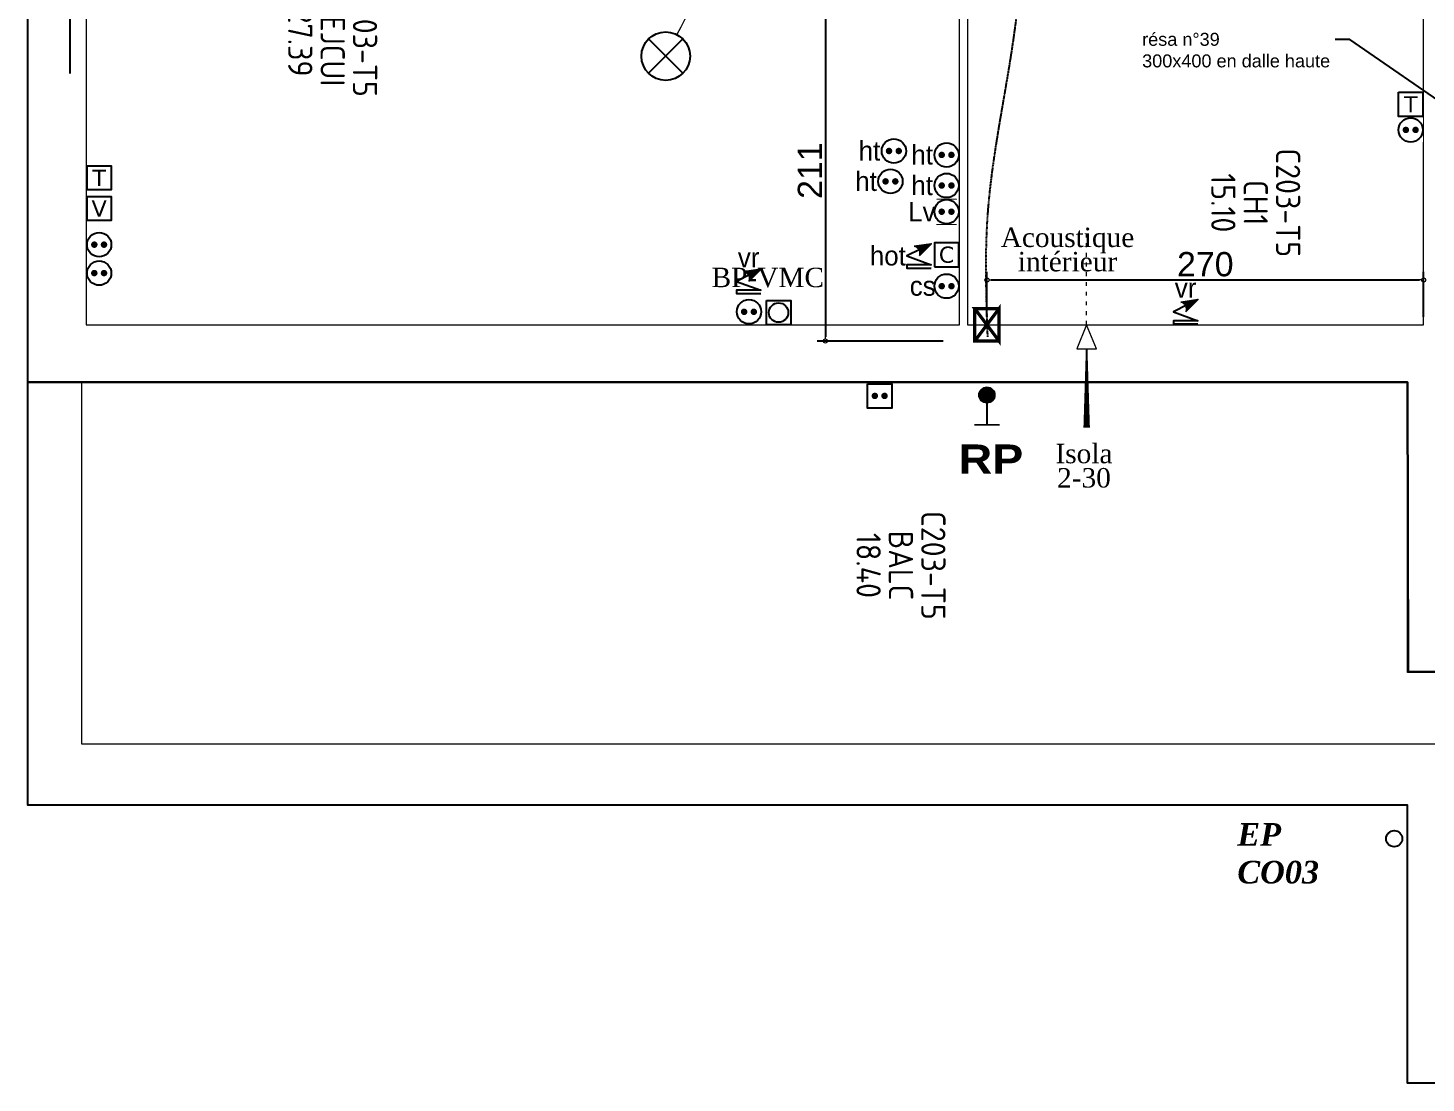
# Model space of a CAD drawing. Header units: millimetres. Extents: x 449410 to 506007, y -379864 to -318775.
# Drawn here: x 460623 to 469263, y -367801 to -361281 of the extents above; entities that cross this region are included whole.
import ezdxf
from ezdxf import colors
from ezdxf.entities.mleader import LeaderData, LeaderLine
from ezdxf.math import Vec2, Vec3

# ---------------------------------------------------------------- set-up
doc = ezdxf.new("R2010")
doc.units = ezdxf.units.MM
doc.set_wipeout_variables(frame=1)
doc.linetypes.add('ACAD_ISO03W100', pattern=[30, 12, -18])
doc.linetypes.add('prlm_ef', pattern=[0.165, 0.1, -0.065])
doc.layers.add('_GAZELEC-BOITE INCORPO', color=36, linetype='Continuous', lineweight=18)
doc.layers.add('_GAZELEC-RESERVATION', color=1, linetype='Continuous', lineweight=18)
for name, color, linetype in [('prlm-EAU-EF', 161, 'Continuous'), ('prlm-EAU-EPEXT', 145, 'Continuous'), ('prlm-ELEC-CFA', 181, 'Continuous'), ('prlm-ELEC-CFO', 201, 'Continuous'), ('prlm-VMC', 93, 'Continuous')]:
    doc.layers.add(name, color=color, linetype=linetype)
doc.layers.add('prlm-xpoly', color=7, linetype='Continuous', plot=False)
doc.layers.add('prlm-ZEROPLOT', color=254, linetype='Continuous', plot=False)
doc.styles.add('Arial', font='arial.ttf')
doc.styles.add('prlm-eau-ef', font='ariblk.ttf', dxfattribs={"height": 18})
doc.styles.add('prlm-eau-ep', font='timesbi.ttf', dxfattribs={"height": 18})
doc.styles.add('prlm-elec-cfo', font='comic.ttf', dxfattribs={"height": 12})
doc.styles.add('prlm-vmc', font='pala.ttf', dxfattribs={"height": 14})
doc.styles.add('prlm-xpoly', font='isocp.shx', dxfattribs={"height": 15})
doc.styles.get("Standard").update_dxf_attribs({"font": 'arial.ttf'})
doc.dimstyles.new('200', dxfattribs={"dimtxt": 150, "dimasz": 25, "dimexe": 50, "dimexo": 50, "dimgap": 20, "dimtad": 1, "dimdec": 0, "dimlfac": 0.1, "dimdsep": 46, "dimtxsty": 'Arial', "dimblk1": 'DOTBLANK', "dimblk2": 'DOTBLANK', "dimsah": 1, "dimcen": 25, "dimclrd": 5, "dimclre": 5, "dimadec": 0, "dimazin": 0, "dimtfac": 1, "dimtdec": 0, "dimtmove": 0, "dimatfit": 3, "dimldrblk": 'DOTBLANK', "dimfxl": 50, "dimtolj": 1, "dimtzin": 0, "dimarcsym": 0})

# ---------------------------------------------------------------- blocks, each defined once
blk = doc.blocks.new('xi.EA')
at = {"layer": 'prlm-VMC', "color": 0, "linetype": 'ByBlock', "lineweight": 5, "flags": 128}
blk.add_lwpolyline([(-6.17, -15), (6.17, -15), (0, 0)], close=True, dxfattribs=at)
at = {"layer": 'prlm-VMC', "color": 0, "linetype": 'ByBlock', "lineweight": -2, "flags": 128}
blk.add_lwpolyline([(0, -15, 1, 4, 0), (0, -63.63, 1, 1, 0)], format="xyseb", dxfattribs=at)
at = {"layer": 'prlm-VMC', "color": 0, "linetype": 'ByBlock', "lineweight": 5}
blk.add_solid([(0, 0), (6.17, -15), (-6.17, -15), (0, 0)], dxfattribs=at)
at = {"layer": 'prlm-ZEROPLOT', "color": 250, "linetype": 'ACAD_ISO03W100', "lineweight": 0, "ltscale": 0.2}
blk.add_lwpolyline([(0, 0), (0, 60)], dxfattribs=at)
blk = doc.blocks.new('xi.bp-vmc-cui')
at = {"layer": 'prlm-VMC', "color": 0, "linetype": 'ByBlock', "lineweight": -2, "flags": 128}
blk.add_lwpolyline([(-7.5, 7.5), (7.5, 7.5), (7.5, -7.5), (-7.5, -7.5)], close=True, dxfattribs=at)
at = {"layer": 'prlm-VMC', "color": 0, "linetype": 'ByBlock', "lineweight": -2}
blk.add_circle((0, 0), 6, dxfattribs=at)
blk = doc.blocks.new('xi.rp')
at = {"layer": 'prlm-EAU-EF', "lineweight": 5}
h = blk.add_hatch(color=0, dxfattribs=at)
edge = h.paths.add_edge_path()
edge.add_arc((0, 5), 5, 0, 360)
at = {"layer": 'prlm-EAU-EF', "color": 0, "const_width": 1, "flags": 128}
blk.add_lwpolyline([(-7.82, 23.46), (7.82, 23.46)], dxfattribs=at)
at = {"layer": 'prlm-EAU-EF', "color": 0, "flags": 128}
blk.add_lwpolyline([(0, 5), (0, 23.46)], dxfattribs=at)
at = {"layer": 'prlm-EAU-EF', "color": 0, "lineweight": 5}
blk.add_circle((0, 5), 5, dxfattribs=at)
blk = doc.blocks.new('xi.epext')
at = {"layer": 'prlm-EAU-EPEXT', "color": 0, "linetype": 'ByBlock', "lineweight": -2}
blk.add_circle((0, 0), 5, dxfattribs=at)
blk = doc.blocks.new('xi.VR')
at = {"layer": 'prlm-ELEC-CFO', "lineweight": 5}
blk.add_hatch(color=0, dxfattribs=at).paths.add_polyline_path([(-3, 6), (-0.1, 3.7), (0, 0), (7.5, 7.5)])
at = {"layer": 'prlm-ELEC-CFO', "color": 0}
for points in [[(0.95, 4.23), (-7.5, 0), (7.5, -5.5), (-7.5, -5.5), (-7.5, -7.5), (7.5, -7.5)], [(-3, 6), (7.5, 7.5), (0, 0)]]:
    blk.add_lwpolyline(points, dxfattribs=at)
blk = doc.blocks.new('xi.HOT')
at = {"layer": 'prlm-ELEC-CFO', "lineweight": 5}
blk.add_hatch(color=0, dxfattribs=at).paths.add_polyline_path([(-3, 6), (-0.1, 3.7), (0, 0), (7.5, 7.5)])
at = {"layer": 'prlm-ELEC-CFO', "color": 0}
for points in [[(0.95, 4.23), (-7.5, 0), (7.5, -5.5), (-7.5, -5.5), (-7.5, -7.5), (7.5, -7.5)], [(-3, 6), (7.5, 7.5), (0, 0)]]:
    blk.add_lwpolyline(points, dxfattribs=at)
blk = doc.blocks.new('xi.PCS')
at = {"color": 0, "lineweight": 5}
blk.add_wipeout([(-7.5, -7.5), (7.5, -7.5), (7.5, 7.5), (-7.5, 7.5)], dxfattribs=at).dxf.layer = 'prlm-ELEC-CFO'
at = {"layer": 'prlm-ELEC-CFO', "color": 0, "linetype": 'ByBlock', "lineweight": 5, "const_width": 2}
for points in [[(-4, 0, 1), (-2, 0, 1)], [(2, 0, 1), (4, 0, 1)]]:
    blk.add_lwpolyline(points, format="xyb", close=True, dxfattribs=at)
at = {"layer": 'prlm-ELEC-CFO', "color": 0, "linetype": 'ByBlock', "lineweight": -2}
blk.add_circle((0, 0), 7.5, dxfattribs=at)
blk = doc.blocks.new('xi.SF32')
at = {"layer": 'prlm-ELEC-CFO', "color": 0, "flags": 128}
blk.add_lwpolyline([(-7.5, -7.5), (7.5, -7.5), (7.5, 7.5), (-7.5, 7.5)], close=True, dxfattribs=at)
at = {"layer": 'prlm-ELEC-CFO', "color": 0, "linetype": 'ByBlock', "insert": (0, 0), "char_height": 10, "width": 11.36, "attachment_point": 5}
blk.add_mtext('{\\fVerdana|b0|i0|c0|p34;C}', dxfattribs=at)
blk = doc.blocks.new('xi.LVrob')
at = {"layer": 'prlm-EAU-EF', "color": 0}
blk.add_lwpolyline([(-6, 7.5), (6, 7.5), (-6, -7.5), (6, -7.5)], close=True, dxfattribs=at)
blk = doc.blocks.new('xi.LV')
at = {"color": 0, "lineweight": 5}
blk.add_wipeout([(-7.5, -7.5), (7.5, -7.5), (7.5, 7.5), (-7.5, 7.5)], dxfattribs=at).dxf.layer = 'prlm-ELEC-CFO'
at = {"layer": 'prlm-ELEC-CFO', "color": 0, "linetype": 'ByBlock', "lineweight": 5, "const_width": 2}
for points in [[(-4, 0, 1), (-2, 0, 1)], [(2, 0, 1), (4, 0, 1)]]:
    blk.add_lwpolyline(points, format="xyb", close=True, dxfattribs=at)
at = {"layer": 'prlm-ELEC-CFO', "color": 0, "linetype": 'ByBlock', "lineweight": -2}
blk.add_circle((0, 0), 7.5, dxfattribs=at)
blk = doc.blocks.new('xi.TEL')
at = {"layer": 'prlm-ELEC-CFA', "color": 0, "linetype": 'ByBlock', "lineweight": -2, "flags": 128}
blk.add_lwpolyline([(-7.5, 7.5), (7.5, 7.5), (7.5, -7.5), (-7.5, -7.5)], close=True, dxfattribs=at)
at = {"layer": 'prlm-ELEC-CFA', "color": 0, "linetype": 'ByBlock', "insert": (0, 0), "char_height": 10, "width": 11.36, "attachment_point": 5}
blk.add_mtext('{\\fVerdana|b0|i0|c0|p34;T}', dxfattribs=at)
blk = doc.blocks.new('xi.TV')
at = {"layer": 'prlm-ELEC-CFA', "color": 0, "linetype": 'ByBlock', "lineweight": -2, "flags": 128}
blk.add_lwpolyline([(-7.5, 7.5), (7.5, 7.5), (7.5, -7.5), (-7.5, -7.5)], close=True, dxfattribs=at)
at = {"layer": 'prlm-ELEC-CFA', "color": 0, "linetype": 'ByBlock', "insert": (0, 0), "char_height": 10, "width": 11.36, "attachment_point": 5}
blk.add_mtext('{\\fVerdana|b0|i0|c0|p34;V}', dxfattribs=at)
blk = doc.blocks.new('xi.PC')
at = {"color": 0, "lineweight": 5}
blk.add_wipeout([(-7.5, -7.5), (7.5, -7.5), (7.5, 7.5), (-7.5, 7.5)], dxfattribs=at).dxf.layer = 'prlm-ELEC-CFO'
at = {"layer": 'prlm-ELEC-CFO', "color": 0, "linetype": 'ByBlock', "lineweight": 5, "const_width": 2}
for points in [[(-4, 0, 1), (-2, 0, 1)], [(2, 0, 1), (4, 0, 1)]]:
    blk.add_lwpolyline(points, format="xyb", close=True, dxfattribs=at)
at = {"layer": 'prlm-ELEC-CFO', "color": 0, "linetype": 'ByBlock', "lineweight": -2}
blk.add_circle((0, 0), 7.5, dxfattribs=at)
blk = doc.blocks.new('xi.PCHT')
at = {"color": 0, "lineweight": 5}
blk.add_wipeout([(-7.5, -7.5), (7.5, -7.5), (7.5, 7.5), (-7.5, 7.5)], dxfattribs=at).dxf.layer = 'prlm-ELEC-CFO'
at = {"layer": 'prlm-ELEC-CFO', "color": 0, "linetype": 'ByBlock', "lineweight": 5, "const_width": 2}
for points in [[(-4, 0, 1), (-2, 0, 1)], [(2, 0, 1), (4, 0, 1)]]:
    blk.add_lwpolyline(points, format="xyb", close=True, dxfattribs=at)
at = {"layer": 'prlm-ELEC-CFO', "color": 0, "linetype": 'ByBlock', "lineweight": -2}
blk.add_circle((0, 0), 7.5, dxfattribs=at)
blk = doc.blocks.new('xi.PTCE')
at = {"layer": 'prlm-ELEC-CFO', "color": 0}
for points in [[(-10.61, 10.61), (10.61, -10.61)], [(10.61, 10.61), (-10.61, -10.61)]]:
    blk.add_lwpolyline(points, dxfattribs=at)
at = {"layer": 'prlm-ELEC-CFO', "color": 0, "linetype": 'ByBlock'}
blk.add_circle((0, 0), 15, dxfattribs=at)
blk = doc.blocks.new('xi.PC-EXT')
at = {"layer": 'prlm-ELEC-CFO', "color": 0, "linetype": 'ByBlock', "lineweight": -2, "flags": 128}
blk.add_lwpolyline([(-7.5, 7.5), (7.5, 7.5), (7.5, -7.5), (-7.5, -7.5)], close=True, dxfattribs=at)
at = {"layer": 'prlm-ELEC-CFO', "color": 0, "linetype": 'ByBlock', "lineweight": 5, "const_width": 2}
for points in [[(-4, 0, 1), (-2, 0, 1)], [(2, 0, 1), (4, 0, 1)]]:
    blk.add_lwpolyline(points, format="xyb", close=True, dxfattribs=at)
blk = doc.blocks.new('_DOTBLANK')
at = {"color": 0, "linetype": 'ByBlock'}
blk.add_line((-0.5, 0), (-1, 0), dxfattribs=at)
blk.add_circle((0, 0), 0.5, dxfattribs=at)
blk = doc.blocks.new('*D123')
at = {"layer": '_GAZELEC-BOITE INCORPO', "color": 5, "lineweight": -2, "transparency": 16777216}
for p, q in [((466549.4, -363064.8), (466549.4, -362788.3)), ((469247.9, -363065.2), (469247.9, -362788.3)), ((466574.4, -362838.3), (469222.9, -362838.3))]:
    blk.add_line(p, q, dxfattribs=at)
at = {"layer": '_GAZELEC-BOITE INCORPO', "color": 5, "lineweight": -2, "transparency": 16777216, "xscale": 25, "yscale": 25, "zscale": 25, "rotation": 180}
blk.add_blockref('_DOTBLANK', (466549.4, -362838.3), dxfattribs=at)
at = {"layer": '_GAZELEC-BOITE INCORPO', "color": 5, "lineweight": -2, "transparency": 16777216, "xscale": 25, "yscale": 25, "zscale": 25}
blk.add_blockref('_DOTBLANK', (469247.9, -362838.3), dxfattribs=at)
at = {"layer": '_GAZELEC-BOITE INCORPO', "color": 0, "transparency": 16777216, "insert": (467898.6, -362741.7), "char_height": 150, "attachment_point": 5, "style": 'Arial'}
blk.add_mtext('\\A1;270', dxfattribs=at)
blk = doc.blocks.new('*D124')
at = {"layer": '_GAZELEC-BOITE INCORPO', "color": 5, "lineweight": -2, "transparency": 16777216}
for p, q in [((466277.9, -361109.7), (465500.5, -361109.7)), ((465550.5, -361134.7), (465550.5, -363190.4)), ((466278, -363215.4), (465500.5, -363215.4))]:
    blk.add_line(p, q, dxfattribs=at)
at = {"layer": '_GAZELEC-BOITE INCORPO', "color": 5, "lineweight": -2, "transparency": 16777216, "xscale": 25, "yscale": 25, "zscale": 25}
for p, rotation in [((465550.5, -361109.7), 90), ((465550.5, -363215.4), 270)]:
    blk.add_blockref('_DOTBLANK', p, dxfattribs=dict(at, rotation=rotation))
at = {"layer": '_GAZELEC-BOITE INCORPO', "color": 0, "transparency": 16777216, "insert": (465455.2, -362162.5), "char_height": 150, "attachment_point": 5, "rotation": 90, "style": 'Arial'}
blk.add_mtext('\\A1;211', dxfattribs=at)
blk = doc.blocks.new('*D126')
at = {"layer": '_GAZELEC-BOITE INCORPO', "color": 5, "lineweight": -2, "transparency": 16777216}
for p, q in [((460882.6, -361561.7), (460882.6, -360369.9)), ((466327.9, -361059.7), (466327.9, -360369.9)), ((466302.9, -360419.9), (460907.6, -360419.9))]:
    blk.add_line(p, q, dxfattribs=at)
at = {"layer": '_GAZELEC-BOITE INCORPO', "color": 5, "lineweight": -2, "transparency": 16777216, "xscale": 25, "yscale": 25, "zscale": 25, "rotation": 180}
blk.add_blockref('_DOTBLANK', (460882.6, -360419.9), dxfattribs=at)
at = {"layer": '_GAZELEC-BOITE INCORPO', "color": 5, "lineweight": -2, "transparency": 16777216, "xscale": 25, "yscale": 25, "zscale": 25}
blk.add_blockref('_DOTBLANK', (466327.9, -360419.9), dxfattribs=at)
at = {"layer": '_GAZELEC-BOITE INCORPO', "color": 0, "transparency": 16777216, "insert": (463605.2, -360323.7), "char_height": 150, "attachment_point": 5, "style": 'Arial'}
blk.add_mtext('\\A1;545', dxfattribs=at)

msp = doc.modelspace()

# ---------------------------------------------------------------- linework, layer by layer
at = {"layer": '_GAZELEC-BOITE INCORPO', "const_width": 20}
msp.add_lwpolyline([(466523.942, -363015.398), (466473.942, -363015.401), (466473.958, -363215.395), (466623.958, -363215.39), (466623.942, -363015.39), (466473.942, -363015.401), (466623.958, -363215.39), (466623.936, -363015.39), (466473.958, -363215.395)], dxfattribs=at)
at = {"layer": 'prlm-ELEC-CFO', "lineweight": 13}
msp.add_spline([(465622.249, -360529.189), (465100.919, -360699.593), (464632.332, -361321.416)], degree=3, dxfattribs=at)
at = {"layer": 'prlm-xpoly', "lineweight": 0}
for points in [[(466429.678, -363114.782), (469247.999, -363114.782), (469248, -357744.741), (467878.052, -357744.741), (467878.052, -358414.815), (467828.052, -358414.815), (467828.052, -357744.757), (466429.68, -357744.757)], [(460982.799, -363114.781), (466379.678, -363114.782), (466379.678, -360654.532), (465755.513, -360654.532), (465755.53, -359889.818), (466379.678, -359889.818), (466379.678, -357950.786), (460982.878, -357950.737)], [(460952.798, -365704.863), (469430.6, -365704.864), (469430.6, -365264.864), (469147.999, -365264.864), (469147.999, -363474.782), (460952.798, -363474.781)]]:
    msp.add_lwpolyline(points, close=True, dxfattribs=at)

# ---------------------------------------------------------------- block references
at = {"layer": 'prlm-EAU-EF', "xscale": 10, "yscale": 10, "zscale": 10}
msp.add_blockref('xi.LVrob', (466299.678, -362416.438), dxfattribs=at)
at = {"layer": 'prlm-EAU-EF', "xscale": 10, "yscale": 10, "zscale": 10, "rotation": 179.9999933324558}
msp.add_blockref('xi.rp', (466548.956, -363499.533), dxfattribs=at)
at = {"layer": 'prlm-EAU-EPEXT', "xscale": 10, "yscale": 10, "zscale": 10}
msp.add_blockref('xi.epext', (469066.214, -366291.286), dxfattribs=at)
at = {"layer": 'prlm-ELEC-CFA', "xscale": 10, "yscale": 10, "zscale": 10}
for name, p in [('xi.TEL', (469167.999, -361753.14)), ('xi.TEL', (461062.813, -362207.069)), ('xi.TV', (461062.81, -362396.576))]:
    msp.add_blockref(name, p, dxfattribs=at)
at = {"layer": 'prlm-ELEC-CFO', "xscale": 10, "yscale": 10, "zscale": 10}
for name, p in [('xi.PTCE', (464564.187, -361455.044)), ('xi.SF32', (466299.678, -362682.824)), ('xi.PC-EXT', (465886.31, -363554.782))]:
    msp.add_blockref(name, p, dxfattribs=at)
at = {"layer": 'prlm-VMC', "xscale": 10, "yscale": 10, "zscale": 10}
msp.add_blockref('xi.bp-vmc-cui', (465261.476, -363039.782), dxfattribs=at)

# ---------------------------------------------------------------- texts
at = {"layer": 'prlm-EAU-EPEXT', "insert": (468096.351, -366194.516), "char_height": 140, "attachment_point": 1, "style": 'prlm-eau-ep'}
msp.add_mtext_dynamic_manual_height_columns('EP CO03', width=91.58378, gutter_width=75, heights=[0], dxfattribs=at)
at = {"layer": 'prlm-VMC', "insert": (464847.469, -362762.484), "char_height": 120, "attachment_point": 1, "style": 'prlm-vmc'}
msp.add_mtext_dynamic_manual_height_columns('BP-VMC', width=101.12978, gutter_width=50, heights=[0], dxfattribs=at)
at = {"layer": 'prlm-xpoly', "lineweight": 20, "char_height": 150, "attachment_point": 5, "rotation": 269.9999933, "line_spacing_factor": 0.8, "style": 'prlm-xpoly'}
for s, insert in [('C203-T5\\PSEJCUI\\P27.39', (462505.652, -361370.859)), ('C203-T5\\PCH1\\P15.10', (468210.133, -362361.53)), ('C203-T5\\PBALC\\P18.40', (466017.872, -364602.657))]:
    msp.add_mtext(s, dxfattribs=dict(at, insert=insert))

# ---------------------------------------------------------------- dimensions: what is measured, and where the dimension line sits
at = {"layer": '_GAZELEC-BOITE INCORPO'}
dim = msp.add_linear_dim(base=(460882.592, -360419.932), p1=(466327.868, -361109.677), p2=(460882.592, -361611.703), dimstyle='200', dxfattribs=at)
dim.commit()
dim.dimension.update_dxf_attribs({"geometry": '*D126', "text_midpoint": (463605.23, -360323.653)})

# ---------------------------------------------------------------- next in the draw order: texts
at = {"layer": 'prlm-VMC', "insert": (467047.099, -362514.782), "char_height": 120, "width": 236.73962, "attachment_point": 2, "line_spacing_factor": 0.75, "style": 'prlm-vmc', "bg_fill": 3, "box_fill_scale": 1.1, "bg_fill_color": 256, "bg_fill_transparency": 0}
msp.add_mtext('Acoustique intérieur', dxfattribs=at)
at = {"layer": 'prlm-VMC', "linetype": 'ByBlock', "lineweight": -2, "insert": (467148.828, -363850.805), "char_height": 120, "width": 236.73962, "attachment_point": 2, "line_spacing_factor": 0.75, "style": 'prlm-vmc', "bg_fill": 3, "box_fill_scale": 1.1, "bg_fill_color": 256, "bg_fill_transparency": 0}
msp.add_mtext('Isola\\P2-30', dxfattribs=at)

# ---------------------------------------------------------------- next in the draw order: linework, layer by layer
at = {"layer": 'prlm-ZEROPLOT'}
for points in [[(460622.804, -321132.114), (469529.28, -321132.115), (469529.28, -324328.59), (476622.905, -324327.426), (476622.9, -365260.426), (469152.798, -365260.426), (469147.999, -363470.344), (460622.798, -363470.343)], [(460622.799, -363470.343), (469147.999, -363470.344), (469152.798, -365260.426), (476622.9, -365260.426), (476622.796, -367801.242), (469147.999, -367801.242), (469147.999, -366084.864), (460622.798, -366084.864)]]:
    msp.add_lwpolyline(points, close=True, dxfattribs=at)

# ---------------------------------------------------------------- next in the draw order: block references
at = {"layer": 'prlm-VMC', "xscale": 10, "yscale": 10, "zscale": 10, "rotation": 359.9999933325203}
msp.add_blockref('xi.EA', (467165.469, -363114.782), dxfattribs=at)

# ---------------------------------------------------------------- next in the draw order: block references
at = {"layer": 'prlm-ELEC-CFO', "xscale": 10, "yscale": 10, "zscale": 10}
for p in [(469167.999, -361910.848), (461062.807, -362619.925)]:
    msp.add_blockref('xi.PC', p, dxfattribs=at)

# ---------------------------------------------------------------- next in the draw order: texts
at = {"layer": 'prlm-EAU-EF', "lineweight": 20, "line_spacing_factor": 0.8, "bg_fill": 3, "bg_fill_color": 256, "bg_fill_transparency": 0}
for s, insert, char_height, attachment_point, style, box_fill_scale in [('Lv', (466146.852, -362416.437), 120, 5, 'prlm-elec-cfo', 1.1), ('RP', (466573.639, -363854.87), 180, 2, 'prlm-eau-ef', 0.95)]:
    msp.add_mtext(s, dxfattribs=dict(at, insert=insert, char_height=char_height, attachment_point=attachment_point, style=style, box_fill_scale=box_fill_scale))
at = {"layer": 'prlm-ELEC-CFO', "lineweight": 20, "char_height": 120, "attachment_point": 5, "line_spacing_factor": 0.8, "style": 'prlm-elec-cfo', "bg_fill": 3, "box_fill_scale": 1.1, "bg_fill_color": 256, "bg_fill_transparency": 0}
for s, insert in [('ht', (465802.167, -362228.932)), ('hot', (465936.673, -362689.502)), ('vr', (465076.438, -362699.614)), ('vr', (467776.898, -362887.607))]:
    msp.add_mtext(s, dxfattribs=dict(at, insert=insert))

# ---------------------------------------------------------------- next in the draw order: block references
at = {"layer": 'prlm-ELEC-CFO', "xscale": 10, "yscale": 10, "zscale": 10}
for name, p in [('xi.HOT', (466129.406, -362689.502)), ('xi.PC', (461062.804, -362795.896)), ('xi.VR', (465076.438, -362846.789)), ('xi.VR', (467776.898, -363034.782))]:
    msp.add_blockref(name, p, dxfattribs=at)

# ---------------------------------------------------------------- next in the draw order: texts
at = {"layer": 'prlm-ELEC-CFO', "lineweight": 20, "insert": (466146.852, -362416.437), "char_height": 120, "attachment_point": 5, "line_spacing_factor": 0.8, "style": 'prlm-elec-cfo', "bg_fill": 3, "box_fill_scale": 1.1, "bg_fill_color": 256, "bg_fill_transparency": 0}
msp.add_mtext('Lv', dxfattribs=at)

# ---------------------------------------------------------------- next in the draw order: dimensions: what is measured, and where the dimension line sits
at = {"layer": '_GAZELEC-BOITE INCORPO'}
dim = msp.add_linear_dim(base=(469247.887, -362838.328), p1=(466549.405, -363114.782), p2=(469247.887, -363115.223), dimstyle='200', dxfattribs=at)
dim.commit()
dim.dimension.update_dxf_attribs({"geometry": '*D123', "text_midpoint": (467898.646, -362741.742)})

# ---------------------------------------------------------------- next in the draw order: leaders
at = {"layer": '_GAZELEC-RESERVATION', "color": 6}
ml = msp.add_multileader_mtext('Standard', dxfattribs=at)
ml.set_content('résa n°39\\P300x400 en dalle haute', color=6)
ml.set_leader_properties()
ml.build(insert=Vec2(0, 0))
ml.multileader.update_dxf_attribs({"has_text_frame": 1, "arrow_head_size": 80, "scale": 20})
ctx = ml.context
ctx.base_point, ctx.scale, ctx.char_height, ctx.arrow_head_size, ctx.landing_gap_size, ctx.plane_origin = Vec3(467468.237, -361351.651), 20, 80, 80, 40, Vec3(461916.999, -361153.274)
notes = []
notes.append((ctx, [(0, (1, 1, 0), (468790.824, -361351.651), (-1, 0), 89.845, [(0, [(469578.27, -361895.621)], 0, [])])]))
ctx.mtext.insert, ctx.mtext.width, ctx.mtext.flow_direction = Vec3(467508.237, -361310.942), 1568.85041, 5
for ctx, leaders in notes:
    for number, flags, end, landing, length, lines in leaders:
        leader = LeaderData()
        leader.index, (leader.has_last_leader_line, leader.has_dogleg_vector, leader.attachment_direction) = number, flags
        leader.last_leader_point, leader.dogleg_vector, leader.dogleg_length = Vec3(end), Vec3(landing), length
        for number, points, colour, breaks in lines:
            line = LeaderLine()
            line.index, line.vertices, line.color, line.breaks = number, Vec3.list(points), colors.encode_raw_color(colour), breaks
            leader.lines.append(line)
        ctx.leaders.append(leader)

# ---------------------------------------------------------------- next in the draw order: block references
at = {"layer": 'prlm-ELEC-CFO', "xscale": 10, "yscale": 10, "zscale": 10}
for name, p in [('xi.PCHT', (465952.928, -362228.932)), ('xi.LV', (466299.678, -362416.438)), ('xi.PC', (465078.571, -363034.782))]:
    msp.add_blockref(name, p, dxfattribs=at)

# ---------------------------------------------------------------- next in the draw order: texts
at = {"layer": 'prlm-ELEC-CFO', "lineweight": 20, "insert": (466152.23, -362876.49), "char_height": 120, "attachment_point": 5, "line_spacing_factor": 0.8, "style": 'prlm-elec-cfo', "bg_fill": 3, "box_fill_scale": 1.1, "bg_fill_color": 256, "bg_fill_transparency": 0}
msp.add_mtext('cs', dxfattribs=at)

# ---------------------------------------------------------------- next in the draw order: block references
at = {"layer": 'prlm-ELEC-CFO', "xscale": 10, "yscale": 10, "zscale": 10}
msp.add_blockref('xi.PCS', (466299.678, -362876.49), dxfattribs=at)

# ---------------------------------------------------------------- next in the draw order: texts
at = {"layer": 'prlm-ELEC-CFO', "lineweight": 20, "char_height": 120, "attachment_point": 5, "line_spacing_factor": 0.8, "style": 'prlm-elec-cfo', "bg_fill": 3, "box_fill_scale": 1.1, "bg_fill_color": 256, "bg_fill_transparency": 0}
for insert in [(465823.335, -362041.172), (466148.917, -362254.53)]:
    msp.add_mtext('ht', dxfattribs=dict(at, insert=insert))

# ---------------------------------------------------------------- next in the draw order: block references
at = {"layer": 'prlm-ELEC-CFO', "xscale": 10, "yscale": 10, "zscale": 10}
for p in [(465974.095, -362041.172), (466299.678, -362254.53)]:
    msp.add_blockref('xi.PCHT', p, dxfattribs=at)

# ---------------------------------------------------------------- next in the draw order: texts
at = {"layer": 'prlm-ELEC-CFO', "lineweight": 20, "insert": (466148.917, -362065.406), "char_height": 120, "attachment_point": 5, "line_spacing_factor": 0.8, "style": 'prlm-elec-cfo', "bg_fill": 3, "box_fill_scale": 1.1, "bg_fill_color": 256, "bg_fill_transparency": 0}
msp.add_mtext('ht', dxfattribs=at)

# ---------------------------------------------------------------- next in the draw order: block references
at = {"layer": 'prlm-ELEC-CFO', "xscale": 10, "yscale": 10, "zscale": 10}
msp.add_blockref('xi.PCHT', (466299.678, -362065.406), dxfattribs=at)

# ---------------------------------------------------------------- next in the draw order: linework, layer by layer
at = {"layer": 'prlm-EAU-EF', "linetype": 'prlm_ef'}
msp.add_spline([(467117.127, -354755.871), (467109.404, -354683.794), (466998.138, -354417.365), (466678.04, -354155.512), (466074.912, -354218.305), (465691.966, -355030.014), (465955.591, -357223.897), (466743.442, -361086.438), (466552.303, -362440.172), (466552.303, -363189.907)], degree=3, dxfattribs=at)

# ---------------------------------------------------------------- next in the draw order: dimensions: what is measured, and where the dimension line sits
at = {"layer": '_GAZELEC-BOITE INCORPO'}
dim = msp.add_linear_dim(base=(465550.475, -363215.406), p1=(466327.869, -361109.677), p2=(466328.001, -363215.406), angle=90, dimstyle='200', dxfattribs=at)
dim.commit()
dim.dimension.update_dxf_attribs({"geometry": '*D124', "text_midpoint": (465455.168, -362162.542)})

doc.saveas('drawing.dxf')
